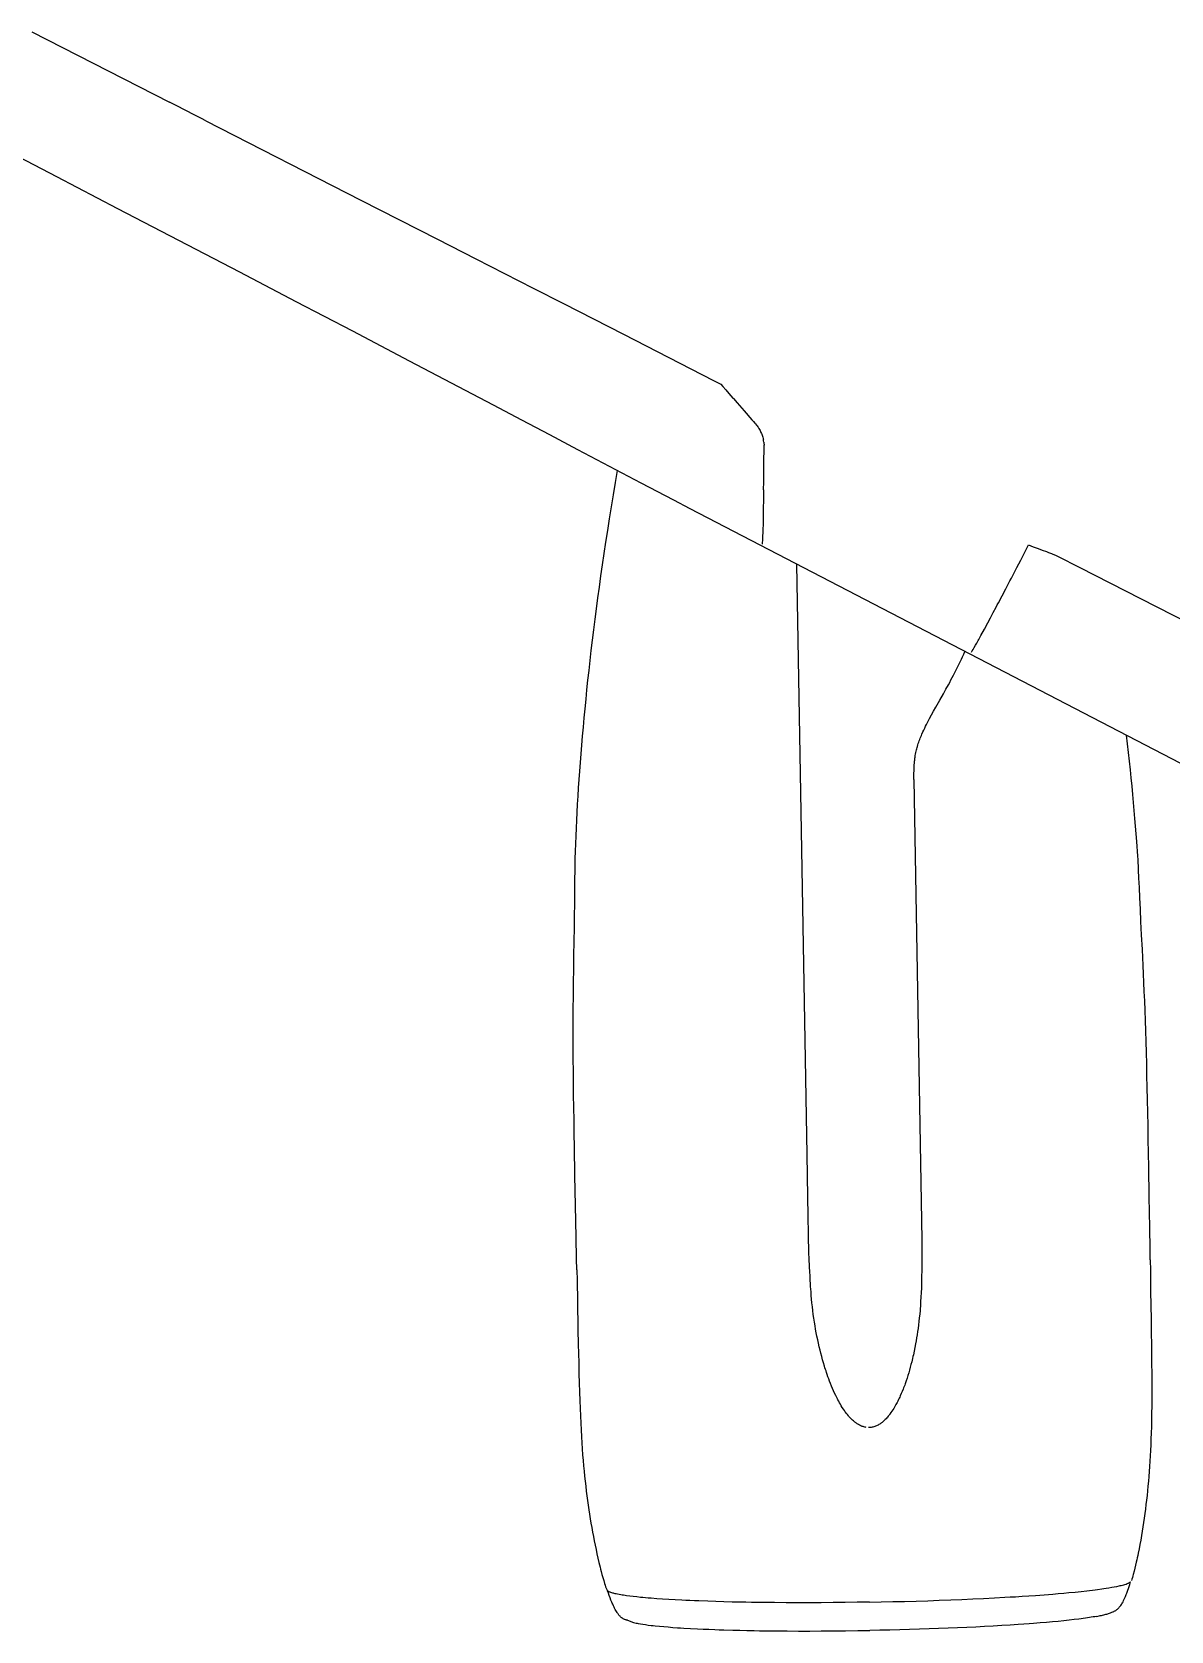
# Model space of a CAD drawing. Extents: x -17108 to 71323, y -8319 to 54197.
# Drawn here: x 44928 to 48944, y 7074 to 12713 of the extents above; entities that cross this region are included whole.
import ezdxf

# ---------------------------------------------------------------- set-up
doc = ezdxf.new("R2010")
doc.units = 0
doc.layers.get('0').update_dxf_attribs({"linetype": 'CONTINUOUS'})

msp = doc.modelspace()

# ---------------------------------------------------------------- linework, layer by layer
at = {"color": 7}
for p, q in [((44928.3, 12712.7), (45413.7, 12464.6)), ((45541.6, 12399.1), (46088.1, 12119.7)), ((47013.7, 11646.5), (47331.5, 11484)), ((47331.5, 11484), (47357.1, 11470.9)), ((47660.9, 8754.3), (47624.5, 10836.5)), ((48544.2, 10864), (48623.2, 10823.6)), ((48623.2, 10823.6), (48836.4, 10714.6)), ((48836.4, 10714.6), (49069.1, 10595.6)), ((48038, 10076.2), (48066.3, 8452.9))]:
    msp.add_line(p, q, dxfattribs=at)
at = {"color": 7, "ltscale": 0.061781}
msp.add_line((47399.7, 11421.9), (47401.3, 11420), dxfattribs=at)
at = {"color": 7, "ltscale": 0.215973}
msp.add_line((48536.5, 10867.9), (48544.2, 10864), dxfattribs=at)
at = {"color": 7}
for points in [[(44799.8, 12314.5), (45015, 12202.6), (45230, 12090.6), (45445, 11978.5), (45659.9, 11866.3), (45859, 11762.4), (46057.9, 11658.3), (46158.3, 11605.7), (46258.6, 11553.1), (46357, 11501.4), (46455.3, 11449.8), (46554.5, 11397.6), (46653.7, 11345.4), (46752.9, 11293.1), (46852, 11240.8), (46963.4, 11182.1), (47074.7, 11123.3), (47190.4, 11062.3), (47248.2, 11031.8)], [(46088.1, 12119.7), (46358.3, 11981.6), (46493.3, 11912.6), (46695.9, 11809)], [(46695.9, 11809), (46801.8, 11754.8), (47013.7, 11646.5)], [(47357.1, 11470.9), (47364.1, 11462.8), (47375, 11450.3), (47385.8, 11437.9), (47399.7, 11421.9)], [(47401.3, 11420), (47414.7, 11404.7), (47439.4, 11376.3)], [(47439.4, 11376.3), (47466.3, 11345.5), (47472.3, 11338.5), (47477.2, 11332.9), (47479.4, 11330.3), (47482.5, 11326.6), (47484.9, 11323.6), (47487.3, 11320.3), (47488.5, 11318.6), (47489.8, 11316.7), (47491.4, 11314.1), (47493.4, 11310.7), (47495.3, 11307.2), (47497, 11304), (47498.6, 11300.7), (47500, 11297.3), (47501.4, 11293.9), (47502.7, 11290.5), (47503.9, 11287), (47505, 11283.4), (47506.1, 11279.2), (47506.6, 11277.1), (47507.1, 11274.9)], [(47508.6, 11266), (47509.2, 11261.7), (47509.5, 11257.9), (47509.6, 11255.9)], [(46843.9, 9796.5), (46844.7, 9823.3), (46845.6, 9850.1), (46846.7, 9877.4), (46847.9, 9904.8), (46849.2, 9932.7), (46850.7, 9960.7), (46852.3, 9989.3), (46854, 10017.9), (46855.8, 10047.2), (46857.8, 10076.5), (46859.9, 10106.5), (46862.1, 10136.5), (46864.5, 10167.3), (46867, 10198.1), (46869.7, 10229.7), (46872.4, 10261.3), (46875.4, 10293.8), (46878.5, 10326.3), (46881.7, 10359.6), (46885.1, 10393), (46888.7, 10427.2), (46892.4, 10461.5), (46896.4, 10496.7), (46900.4, 10531.9), (46904.7, 10568.1), (46909.2, 10604.3), (46913.9, 10641.5), (46918.7, 10678.6), (46923.7, 10716.8), (46929, 10755), (46934.4, 10794.2), (46940.1, 10833.4), (46946, 10873.6), (46952, 10913.8), (46958.4, 10955), (46964.9, 10996.2), (46971.6, 11038.3), (46978.5, 11080.4), (46985.7, 11123.4), (46993.1, 11166.4)], [(47507.9, 11097.5), (47507.5, 11064.5), (47506.9, 11031.6)], [(47248.2, 11031.8), (48635.8, 10311.5), (49164, 10037.8), (49702.2, 9758.6), (50854.8, 9160.3), (51352.8, 8902)], [(47506.9, 11031.6), (47506.6, 11013.5), (47506.2, 10995.6), (47505.8, 10977.8)], [(47505.8, 10977.8), (47505.2, 10956.5), (47504.8, 10946.2), (47504.4, 10936)], [(47504.4, 10936), (47504.1, 10927.4), (47503.7, 10919), (47503.3, 10912.5), (47502.9, 10906.4)], [(48401.1, 10824.2), (48414.8, 10850.6), (48442.3, 10903.6)], [(48442.3, 10903.6), (48450.3, 10900.4), (48458.3, 10897.3), (48469.1, 10893.2), (48476.2, 10890.6), (48490.6, 10885.3)], [(48490.6, 10885.3), (48505.2, 10880), (48512.5, 10877.3), (48523.4, 10873.1), (48527.3, 10871.6), (48536.5, 10867.9)], [(48298.3, 10628.9), (48308, 10647.1), (48317.7, 10665.4), (48327.4, 10683.7)], [(48274.1, 10584.3), (48286.2, 10606.4), (48298.3, 10628.9)], [(48240.6, 10525.3), (48243.3, 10529.8), (48246.2, 10534.6), (48250.5, 10542), (48254.9, 10549.8)], [(48038, 10076.2), (48037.9, 10083.9), (48037.9, 10091.7), (48038, 10099.4), (48038.2, 10107.1), (48038.4, 10114.6), (48038.8, 10121.8), (48039.2, 10128.4), (48039.6, 10134.5), (48040.2, 10140.6), (48040.5, 10144.5), (48041, 10148.2), (48041.4, 10151.9), (48041.9, 10155.6), (48042.8, 10160.9), (48043.7, 10166.2), (48044.8, 10171.6), (48046, 10177), (48046.9, 10181), (48048, 10185.1), (48049.1, 10189.2), (48050.3, 10193.4), (48051.8, 10198.4), (48053.4, 10203.4), (48055, 10207.9), (48056.6, 10212.5), (48058.3, 10217.1), (48060.1, 10221.8), (48062, 10226.5), (48064, 10231.3), (48066.1, 10236.2), (48069.8, 10244.3), (48072.9, 10251), (48076, 10257.5), (48079.2, 10264.1), (48082.6, 10270.8), (48086, 10277.6), (48089.6, 10284.4), (48093.3, 10291.4), (48100.4, 10304.5), (48107.3, 10317.1), (48115.5, 10331.7), (48129.1, 10356), (48141.9, 10378.8), (48150.6, 10394.6), (48159.5, 10410.8), (48164, 10419.1), (48168.5, 10427.6), (48173.1, 10436.2), (48177.6, 10445), (48182.2, 10454), (48186.9, 10463.1), (48191.6, 10472.5), (48196.4, 10482.2), (48201, 10491.7), (48205.1, 10500.4), (48209.3, 10509.3), (48213.6, 10518.4), (48217.8, 10527.8)], [(48827.3, 9805.8), (48823.5, 9858.1), (48821.4, 9884.9), (48819.2, 9912.2), (48816.9, 9939.5), (48814.5, 9967.4), (48812.1, 9995.4), (48809.4, 10024), (48806.8, 10052.6), (48803.9, 10081.9), (48801, 10111.1), (48797.8, 10141.2), (48794.6, 10171.2), (48791.2, 10202), (48787.7, 10232.8)], [(46849.2, 8347.1), (46848.4, 8385.8), (46846.8, 8463.1), (46844.7, 8574), (46842.7, 8679.7), (46841, 8780.1), (46840.2, 8827.7), (46839.4, 8875.2), (46838.7, 8920.1), (46838.1, 8965), (46837.6, 9007.2), (46837.2, 9049.5), (46836.9, 9089.3), (46836.8, 9129.1), (46836.7, 9166.5), (46836.7, 9203.9), (46836.8, 9238.8), (46836.9, 9273.7), (46837.2, 9306.2), (46837.5, 9338.7), (46837.9, 9368.9), (46838.3, 9399.1), (46839.2, 9454.9), (46840.1, 9506.4), (46840.9, 9553.7), (46841.6, 9597.2), (46842, 9636.8), (46842.4, 9672.6), (46842.6, 9704.7), (46842.9, 9733.3), (46843, 9745.7), (46843.2, 9758.1), (46843.5, 9779.1), (46843.9, 9796.5)], [(48870.9, 8382.4), (48870.4, 8420.3), (48869.2, 8496.3), (48867.5, 8605.3), (48865.8, 8709.3), (48864.1, 8808.2), (48863.3, 8855.1), (48862.4, 8902), (48861.5, 8946.3), (48860.6, 8990.6), (48859.6, 9032.4), (48858.6, 9074.2), (48857.6, 9113.5), (48856.4, 9152.8), (48855.3, 9189.9), (48854, 9227), (48852.8, 9261.7), (48851.5, 9296.3), (48850.2, 9328.7), (48848.8, 9361), (48847.4, 9391), (48846, 9421.1), (48843.4, 9476.9), (48840.8, 9528.4), (48838.4, 9575.9), (48836.3, 9619.6), (48834.4, 9659.6), (48832.8, 9695.9), (48831.3, 9728.7), (48829.9, 9757.9), (48829.3, 9770.8), (48828.6, 9783.7), (48828, 9794.8), (48827.3, 9805.8)], [(47667.8, 8404.7), (47663.5, 8604.2), (47660.9, 8754.3)], [(47726.1, 7996.2), (47724.3, 8001.8), (47722.6, 8007.5), (47719.2, 8018.9), (47716, 8030.3), (47712.9, 8041.7), (47709.9, 8053.1), (47707, 8064.6), (47704.2, 8076.1), (47701.3, 8088.4), (47698.6, 8100.8), (47696.1, 8113.1), (47693.6, 8125.5), (47691.3, 8137.9), (47689.2, 8150.4), (47687.2, 8162.8), (47686.1, 8169.6), (47685.1, 8176.3), (47683.2, 8189.9), (47681.5, 8203.4), (47679.9, 8217), (47678.5, 8230.5), (47677.2, 8243.6), (47676.1, 8256.7), (47675, 8269.9), (47674.3, 8279.1), (47673.7, 8288.3), (47673, 8298.7), (47672.4, 8309.2), (47671.5, 8325.2), (47670.6, 8341.1), (47669.9, 8356.9), (47668.5, 8388.7), (47667.8, 8404.7)], [(48066.3, 8452.9), (48066.1, 8389.9), (48065.9, 8368.1), (48065.5, 8346.4), (48065.1, 8322.6), (48064.8, 8310.7), (48064.5, 8298.8), (48064, 8282.9), (48063.3, 8267.1), (48062.6, 8251.2), (48061.6, 8235.3), (48061.1, 8227.4), (48060.6, 8219.4), (48060, 8211.5), (48059.3, 8203.6), (48058.2, 8190.9), (48056.9, 8178.3), (48055.6, 8165.6), (48054.1, 8153), (48052.4, 8140.4), (48050.9, 8129.5), (48049.3, 8118.6), (48047.5, 8107.8), (48045.7, 8097), (48043.7, 8086.2), (48041.3, 8073.4), (48038.7, 8060.6), (48035.9, 8047.9), (48034.4, 8041.4), (48032.9, 8034.9), (48031.5, 8028.8), (48030, 8022.6), (48027.5, 8013.1), (48025, 8003.5), (48022.3, 7994)], [(46849.2, 8347.1), (46850, 8309.8), (46851.5, 8235.2), (46853.4, 8138.5), (46854.6, 8082.4), (46855.2, 8054.4), (46856, 8017.6), (46856.9, 7980.8), (46857.8, 7948.3), (46858.8, 7915.8), (46859.8, 7886.9), (46860.9, 7858), (46861.9, 7832), (46863.1, 7806.1), (46864.3, 7782.5), (46865.6, 7758.9), (46867, 7737.2), (46868.4, 7715.6), (46869.9, 7695.4), (46871.5, 7675.3), (46873.1, 7656.4), (46874.9, 7637.5), (46876.7, 7619.5), (46878.6, 7601.5), (46880.6, 7584.2), (46882.7, 7567), (46884.8, 7550.3), (46887, 7533.6), (46889.3, 7517.4), (46891.7, 7501.2), (46894.1, 7485.3), (46896.7, 7469.4), (46899.3, 7453.7), (46902.1, 7438.1), (46904.9, 7422.6), (46907.8, 7407.1), (46910.8, 7391.7), (46913.9, 7376.3), (46917.1, 7360.9), (46920.4, 7345.6), (46923.9, 7330.1), (46927.5, 7314.7), (46929.4, 7306.8), (46931.3, 7298.9), (46933.3, 7291.2), (46935.3, 7283.5), (46938.1, 7272.9), (46941, 7262.3), (46944.1, 7251.7), (46947.4, 7240.8), (46949.1, 7235.3), (46950.9, 7229.8), (46952.7, 7224.4), (46957.8, 7215.2)], [(48870.9, 8382.4), (48871.4, 8345.1), (48872.5, 8270.5), (48873.9, 8173.7), (48874.7, 8117.7), (48875.1, 8089.6), (48875.6, 8052.8), (48875.9, 8016), (48876.2, 7983.5), (48876.3, 7951), (48876.4, 7922.1), (48876.3, 7893.2), (48876.1, 7867.2), (48875.8, 7841.2), (48875.5, 7817.6), (48875, 7793.9), (48874.4, 7772.2), (48873.7, 7750.6), (48872.9, 7730.4), (48872, 7710.2), (48871.1, 7691.3), (48869.9, 7672.3), (48868.8, 7654.2), (48867.5, 7636.2), (48866.1, 7618.9), (48864.7, 7601.6), (48863.1, 7584.8), (48861.5, 7568.1), (48859.8, 7551.8), (48857.9, 7535.5), (48856, 7519.5), (48854, 7503.5), (48851.9, 7487.8), (48849.8, 7472.1), (48847.5, 7456.5), (48845.1, 7440.9), (48842.7, 7425.4), (48840.1, 7409.9), (48837.5, 7394.5), (48834.7, 7379), (48831.8, 7363.4), (48828.7, 7347.9), (48827.1, 7339.9), (48825.4, 7332), (48823.7, 7324.2), (48822, 7316.5), (48819.5, 7305.7), (48817, 7295), (48814.3, 7284.4), (48811.4, 7273.3), (48809.8, 7267.8), (48808.2, 7262.2), (48806.7, 7256.8), (48805, 7251.4)], [(47870, 7791.7), (47867.2, 7792.2), (47864.3, 7792.8), (47861.4, 7793.5), (47858.6, 7794.3), (47855.9, 7795.2), (47854.2, 7795.9), (47852.5, 7796.5), (47850.8, 7797.3), (47849.1, 7798), (47845.8, 7799.6), (47842.6, 7801.4), (47840.1, 7802.9), (47837.6, 7804.5), (47835.1, 7806.1), (47833.3, 7807.4), (47831.6, 7808.7), (47829.8, 7810), (47828, 7811.4), (47824.6, 7814.3), (47821.3, 7817.3), (47818.1, 7820.3), (47815.5, 7822.9), (47813, 7825.6), (47810.5, 7828.3), (47808.7, 7830.4), (47806.9, 7832.5), (47803.4, 7836.7), (47800, 7841.1), (47796.7, 7845.5), (47794.7, 7848.2), (47792.8, 7851), (47789, 7856.5), (47785.4, 7862.1), (47781.9, 7867.8), (47778.5, 7873.6), (47775.6, 7878.7), (47772.8, 7883.8), (47770, 7888.9), (47768, 7892.8), (47766, 7896.7), (47762.1, 7904.5), (47758.4, 7912.4), (47754.7, 7920.3), (47751, 7928.8), (47747.4, 7937.4), (47743.9, 7945.9), (47740.6, 7954.6), (47737.3, 7963.3), (47734.7, 7970.5), (47732.2, 7977.8), (47729.7, 7985.1), (47727.9, 7990.7), (47726.1, 7996.2)], [(48022.4, 7994), (48019.5, 7984.3), (48016.6, 7974.6), (48013.5, 7964.9), (48010.3, 7955.4), (48007, 7945.8), (48005.3, 7941), (48003.5, 7936.2), (48001.7, 7931.5), (47999.9, 7926.9), (47996.6, 7918.7), (47993.2, 7910.7), (47989.7, 7902.7), (47987.9, 7898.7), (47986, 7894.7), (47983.5, 7889.5), (47980.9, 7884.2), (47978.2, 7879.1), (47976.4, 7875.6), (47974.5, 7872.1), (47972, 7867.5), (47969.3, 7863), (47966.6, 7858.5), (47963.5, 7853.5), (47960.3, 7848.5), (47957, 7843.7), (47953.5, 7838.9), (47951.8, 7836.6), (47950, 7834.3), (47947.6, 7831.3), (47945.1, 7828.3), (47942.6, 7825.4), (47939.6, 7822.2), (47936.6, 7819.1), (47933.5, 7816.1), (47930.3, 7813.2), (47927.1, 7810.5), (47925.4, 7809.1), (47923.7, 7807.8), (47922, 7806.6), (47920.2, 7805.3), (47917.4, 7803.5), (47914.5, 7801.7), (47911.6, 7800), (47908.5, 7798.4), (47905.4, 7797), (47902.5, 7795.8), (47899.6, 7794.7), (47896.5, 7793.8), (47893.5, 7793), (47890.4, 7792.3), (47887.3, 7791.8), (47885.7, 7791.6), (47884.1, 7791.4), (47882, 7791.2), (47879.9, 7791.2), (47877.8, 7791.2)], [(47880.8, 7175.5), (47922.1, 7176.3), (47963.4, 7177.2), (48004.6, 7178.2), (48045.7, 7179.3), (48086.6, 7180.6), (48127.2, 7182), (48167.7, 7183.5), (48206.7, 7185), (48245.4, 7186.7), (48283.7, 7188.5), (48321.5, 7190.5), (48358.8, 7192.5), (48377.3, 7193.6), (48395.6, 7194.7), (48419.7, 7196.2), (48443.5, 7197.8), (48467, 7199.4), (48497.6, 7201.6), (48512.6, 7202.8), (48527.4, 7204), (48546.9, 7205.6), (48565.9, 7207.3), (48584.5, 7209), (48606.3, 7211.1), (48627.3, 7213.3), (48647.5, 7215.5), (48657.3, 7216.7), (48666.9, 7217.8), (48676.3, 7219), (48685.3, 7220.2), (48700.6, 7222.3), (48708, 7223.4), (48715.1, 7224.4), (48725.4, 7226.1), (48735.1, 7227.7), (48744.4, 7229.4), (48753, 7231.1), (48761.1, 7232.9), (48764.9, 7233.7), (48768.5, 7234.6), (48773.1, 7235.8), (48777.4, 7236.9), (48781.4, 7238.1), (48785.6, 7239.4), (48789.3, 7240.8), (48791.1, 7241.5), (48792.8, 7242.2), (48794.2, 7242.8), (48795.6, 7243.4), (48797.5, 7244.4), (48799.2, 7245.4), (48800.6, 7246.4), (48801.3, 7246.9), (48801.8, 7247.4)], [(48753.4, 7149.1), (48755.3, 7150.6), (48757.2, 7152.2), (48759, 7154), (48760.8, 7155.9), (48762, 7157.2), (48763.2, 7158.6), (48764.3, 7160), (48765.5, 7161.4), (48767.4, 7164), (48769.3, 7166.8), (48771.1, 7169.6), (48772.9, 7172.6), (48774, 7174.6), (48775.1, 7176.7), (48777.3, 7180.9), (48779.6, 7185.6), (48781.8, 7190.4), (48783.8, 7195.3), (48785.3, 7198.9), (48786.7, 7202.5), (48788.2, 7206.6), (48789.7, 7210.7), (48792, 7217.2), (48794.2, 7223.8), (48796.5, 7230.8), (48798.8, 7237.8), (48801.8, 7247.4)], [(47027.5, 7111.6), (47024.5, 7112.2), (47023, 7112.6), (47021, 7113.2), (47019.1, 7113.8), (47017, 7114.6), (47015, 7115.6), (47013.2, 7116.5), (47011.5, 7117.5), (47009.8, 7118.6), (47008.1, 7119.8), (47007, 7120.6), (47005.9, 7121.5), (47003.7, 7123.5), (47001.7, 7125.4), (46999.7, 7127.5), (46997.8, 7129.8), (46995.9, 7132.1), (46994.7, 7133.7), (46993.6, 7135.2), (46992.3, 7137), (46991.1, 7138.8), (46988.8, 7142.5), (46986.9, 7145.6), (46985, 7148.9), (46983.3, 7152.2), (46981.9, 7154.7), (46980.7, 7157.3), (46978.2, 7162.6), (46975.8, 7168), (46974.2, 7171.6), (46972.7, 7175.3), (46969.7, 7182.7), (46966.8, 7190.3), (46963.8, 7198.5), (46960.8, 7206.8), (46957.8, 7215.2)], [(47880.8, 7175.5), (47838, 7174.8), (47795.4, 7174.3), (47753, 7173.8), (47711, 7173.5), (47669.3, 7173.4), (47628, 7173.4), (47587.1, 7173.5), (47546.7, 7173.7), (47506.7, 7174.1), (47485.9, 7174.4), (47465.3, 7174.7), (47445.6, 7175), (47426.1, 7175.3), (47396.6, 7175.9), (47367.5, 7176.7), (47338.9, 7177.4), (47310.8, 7178.3), (47279.4, 7179.5), (47263.8, 7180.1), (47248.3, 7180.7), (47233.6, 7181.4), (47219.2, 7182.1), (47196.1, 7183.3), (47173.7, 7184.5), (47152, 7185.9), (47131.1, 7187.4), (47111, 7188.9), (47101.2, 7189.7), (47091.7, 7190.5), (47082.5, 7191.4), (47073.5, 7192.2), (47060.4, 7193.6), (47048, 7195), (47036.2, 7196.4), (47025, 7197.9), (47019.5, 7198.7), (47014.1, 7199.5), (47009.4, 7200.3), (47004.8, 7201.1), (46998.7, 7202.2), (46993, 7203.3), (46987.6, 7204.4), (46984.5, 7205.1), (46981.4, 7205.9), (46978.6, 7206.6), (46975.9, 7207.4), (46972.6, 7208.4), (46969.5, 7209.4), (46966.7, 7210.4), (46965.2, 7211), (46963.8, 7211.6), (46962.6, 7212.2), (46961.5, 7212.8), (46960.1, 7213.6), (46958.9, 7214.4), (46957.8, 7215.2)], [(47027.5, 7111.6), (47049.7, 7103.5), (47054, 7102.5), (47058.6, 7101.5), (47062.2, 7100.8), (47065.9, 7100.1), (47073.9, 7098.7), (47082.5, 7097.3), (47091.6, 7096), (47101.3, 7094.7), (47111.5, 7093.5), (47118.6, 7092.7), (47125.9, 7091.9), (47141.1, 7090.4), (47155.9, 7089), (47171.3, 7087.8), (47187.3, 7086.5), (47203.9, 7085.4), (47215.2, 7084.6), (47226.7, 7083.9), (47250.3, 7082.6), (47274.6, 7081.4), (47294.6, 7080.4), (47314.9, 7079.6), (47335.6, 7078.8), (47351.3, 7078.2), (47367.2, 7077.7), (47399.5, 7076.8), (47424.3, 7076.2), (47449.3, 7075.6), (47474.7, 7075.1), (47493.9, 7074.8), (47513.2, 7074.5), (47552.1, 7074.1), (47591.5, 7073.8), (47631.2, 7073.6), (47671.2, 7073.6), (47711.3, 7073.7), (47754.1, 7074), (47796.9, 7074.4), (47839.7, 7074.9), (47882.5, 7075.6)], [(48681.7, 7125.3), (48675.8, 7124.2), (48669.7, 7123.1), (48663.2, 7122.1), (48656.6, 7121), (48649.6, 7119.9), (48642.4, 7118.9), (48635, 7117.8), (48627.2, 7116.8), (48619.3, 7115.8), (48602.6, 7113.7), (48585, 7111.7), (48566.4, 7109.7), (48546.9, 7107.7), (48526.4, 7105.8), (48505.1, 7103.9), (48482.9, 7102), (48459.9, 7100.2), (48444.5, 7099)], [(48681.7, 7125.3), (48690.7, 7127), (48695, 7127.9), (48699.2, 7128.9), (48703.3, 7129.8), (48707.3, 7130.7), (48711.1, 7131.7), (48714.8, 7132.7), (48718.1, 7133.6), (48721.3, 7134.5), (48724.4, 7135.5), (48727.4, 7136.4), (48730.4, 7137.5), (48733.2, 7138.5), (48736, 7139.6), (48738.8, 7140.8), (48740.6, 7141.6), (48742.3, 7142.4), (48744.1, 7143.3), (48745.8, 7144.3), (48747.7, 7145.3), (48749.5, 7146.4), (48751.5, 7147.7), (48753.4, 7149.1)], [(48444.5, 7099), (48425, 7097.6), (48405, 7096.2), (48376.7, 7094.4), (48347.7, 7092.6), (48317.8, 7090.8), (48287.2, 7089.2), (48255.9, 7087.6), (48224, 7086.1), (48191.5, 7084.6), (48158.5, 7083.3), (48125, 7082), (48091.2, 7080.8), (48057, 7079.7), (48022.5, 7078.7), (47987.7, 7077.7), (47952.8, 7076.9), (47917.7, 7076.1), (47882.5, 7075.4)]]:
    msp.add_lwpolyline(points, dxfattribs=at)
for centre, radius, start, end in [((-540093.3, -1132852.2), 1286300.6, 62.9166427, 62.9230494), ((47385.4, 11249.2), 124.4, 7.7761, 11.931), ((14194.5, 11518.1), 33316.1, 359.41082, 359.54905), ((25688.8, 11396.3), 21821.2, 359.21548, 359.42019), ((47247.8, 11031.9), 0.403, 351.6253, 1.1102), ((18414, 26427.5), 33803.7, 332.36624, 332.51045), ((30065, 20337.5), 20657, 332.13865, 332.34254)]:
    msp.add_arc(centre, radius, start, end, dxfattribs=at)
msp.add_ellipse((48325.1, 10707.3), major_axis=(115.2, 226), ratio=0.04838, start_param=3.966017, end_param=4.161673, dxfattribs=at)

doc.saveas('drawing.dxf')
